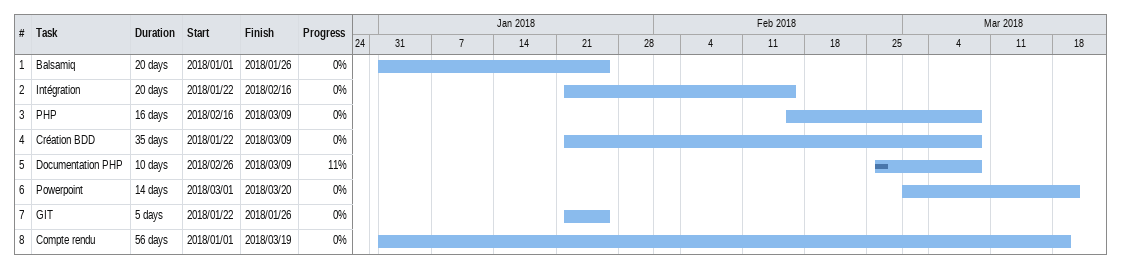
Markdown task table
| ID | Task | Duration | Start | Finish | % complete |
|---|---|---|---|---|---|
| 1 | Balsamiq | 20d | 2018-01-01 | 2018-01-26 | 0 |
| 2 | Intégration | 20d | 2018-01-22 | 2018-02-16 | 0 |
| 3 | PHP | 16d | 2018-02-16 | 2018-03-09 | 0 |
| 4 | Création BDD | 35d | 2018-01-22 | 2018-03-09 | 0 |
| 5 | Documentation PHP | 10d | 2018-02-26 | 2018-03-09 | 11 |
| 6 | Powerpoint | 14d | 2018-03-01 | 2018-03-20 | 0 |
| 7 | GIT | 5d | 2018-01-22 | 2018-01-26 | 0 |
| 8 | Compte rendu | 56d | 2018-01-01 | 2018-03-19 | 0 |
